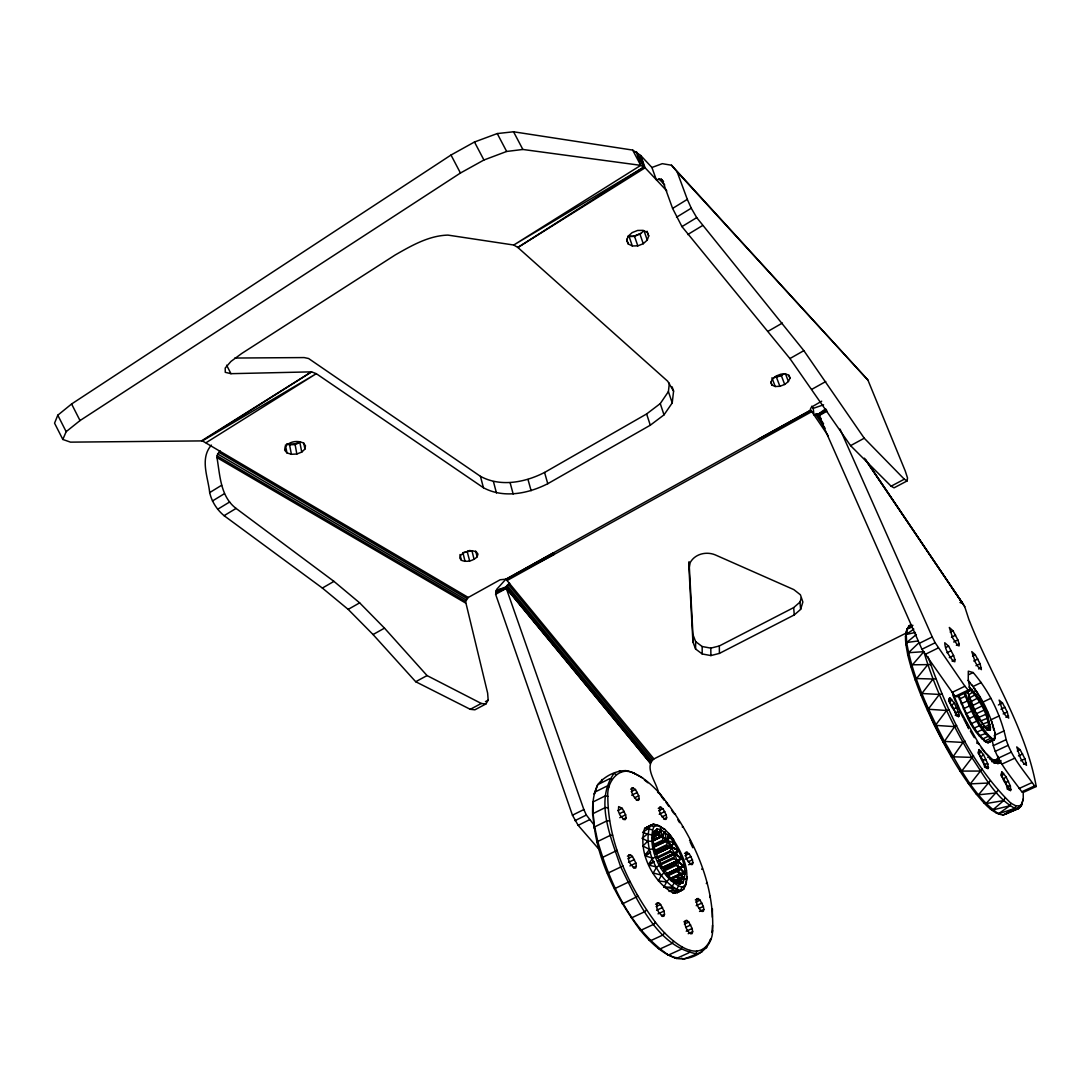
<?xml version="1.0" encoding="UTF-8"?>
<svg xmlns="http://www.w3.org/2000/svg" width="1091" height="1091" viewBox="0 0 1091 1091"><rect width="100%" height="100%" fill="white"/><g stroke="black" fill="none" stroke-linecap="round" stroke-linejoin="round"><path stroke-width="1.5" d="M592.672 815.291C592.263 804.885 593.122 794.153 597.732 784.661C604.182 776.451 615.283 770.751 625.729 770.614C639.244 773.342 649.922 782.983 659.087 792.734C690.48 831.11 714.591 880.096 712.628 930.637C712.437 948.884 693.29 961.157 676.502 958.443C661.296 953.493 649.786 941.615 639.817 929.627C612.883 893.011 591.104 848.225 593.177 801.885L605.273 795.885L607.81 796.335C607.946 842.211 628.648 886.056 655.459 922.372C666.246 936.542 698.035 968.481 710.664 939.051L710.05 941.192M695.608 649.009L692.921 642.013L688.994 568.752L690.194 562.615C694.912 553.901 706.204 551.228 715.055 554.801L793.812 589.604L800.385 594.772L802.867 602.014L800.617 609.392L794.262 614.929L719.433 653.4L710.896 655.568L702.195 653.959L695.608 649.009L695.622 641.59L692.949 634.621L689.048 561.62M692.921 642.013L692.949 634.621M811.731 406.207L813.204 408.361L813.954 414.921L816.9 413.966L818.836 415.698L921.936 649.268L955.102 696.372L957.012 696.808L970.049 690.535L968.249 678.929L968.303 671.17L973.145 672.547C989.619 691.53 1000.774 715.123 1006.161 739.63C1011.493 757.195 1024.258 771.201 1034.595 785.929L1036.232 786.502C1025.526 727.111 990.383 674.92 968.794 619.183L964.703 606.61L962.685 603.446L865.545 459.434M688.994 568.752L689.035 563.038M671.36 881.283C673.433 878.187 684.63 880.901 676.925 876.387L680.525 874.3L677.102 871.504L679.898 868.054L676.038 865.395L675.738 864.277L678.016 861.031L673.843 858.644L674.811 853.121L670.747 851.907L657.491 858.235M670.365 835.188C680.62 850.162 692.69 871.027 683.743 889.151L677.347 892.561L673.638 893.243C652.623 881.896 637.485 851.58 644.658 828.342L653.618 824.196L657.75 825.273L665.033 829.555L670.365 835.188L670.324 837.533C678.766 850.175 689.253 867.277 682.952 882.646L679.911 883.86L673.379 881.433M959.153 643.881L959.112 645.899L957.762 645.449L952.784 638.221L949.306 627.461L952.988 630.775L957.871 639.953L959.153 643.881L956.357 645.258M989.251 730.302L983.277 725.76L986.728 729.252L990.151 730.084C989.714 714.441 980.414 697.708 968.999 687.044M907.467 632.439L653.932 758.9L505.938 579.171L500.142 579.757L468.257 597.459L465.557 601.509L487.636 693.126L488.182 700.177L485.877 703.981L481.295 703.463L427.045 675.574L384.496 628.143L359.662 602.859L333.955 581.38L236.079 508.42C220.3 496.473 220.068 475.308 216.973 457.593L217.641 453.965L220.232 451.019M653.373 846.643L666.751 840.22L668.469 838.065L668.551 833.974L673.761 839.825M654.736 845.811L666.601 840.097L668.469 838.065L668.933 833.469M954.911 659.646L954.857 661.773L953.452 661.351C949.211 656.1 944.956 649.677 944.765 642.763L948.584 646.104L953.602 655.568L954.911 659.646L952.034 661.051M599.382 849.766L578.162 825.328L572.448 815.195L495.628 594.295L496.732 589.29L505.256 579.866M661.692 868.313L661.773 866.022C656.727 855.467 650.577 843.111 654.382 831.247L656.932 829.078L660.56 829.324L668.878 835.815L666.601 840.097L654.695 845.757M637.43 895.397L637.049 894.661M670.747 851.907L670.147 850.816C673.256 846.725 668.306 837.22 663.028 840.943L662.237 835.829L653.236 840.602M655.827 852.944L670.515 845.92L666.751 840.22L674.252 843.07L670.788 845.975L667.024 845.811L666.751 840.22L670.324 837.533L668.469 838.065M300.189 441.855L295.006 443.873L296.82 454.006L291.406 454.306L286.947 452.888L284.656 450.133L285.146 446.778C289.32 441.487 297.229 440.123 303.23 442.932L305.48 445.701L304.935 449.056L301.771 452.083L296.82 454.006M712.491 925.209L712.068 932.614L712.628 930.637M958.334 696.167C965.562 712.505 971.726 733.575 988.051 742.753L994.228 739.903L995.019 732.675C990.042 713.637 981.054 695.09 967.908 680.348M994.815 738.634L995.019 732.675M652.964 836.156L654.382 831.247L654.914 833.933L652.827 837.943M676.788 853.721L677.116 850.503M672.22 402.92L673.583 391.124L667.719 381.264L517.857 247.48L513.738 245.025L447.924 235.097C428.749 235.642 411.457 245.666 395.228 254.953L241.684 353.511L230.951 361.435L225.21 368.035L225.264 372.317L230.965 373.681L311.535 371.854L316.308 373.681L483.422 487.732C503.633 498.628 528.194 493.664 547.764 483.708L650.291 425.217L664.01 414.866L672.22 402.92L668.415 391.601L669.356 383.146M651.913 167.482L656.305 179.715L661.214 179.169L662.605 180.82L672.601 208.422L681.957 226.614L789.925 358.557L850.571 445.646L891.115 486.191L894.034 487.841L907.167 480.899L907.507 477.899L905.271 471.053L867.904 380.05L671.524 165.232L662.278 163.677L651.913 167.482L640.717 155.495L632.657 150.081L513.547 131.779L497.251 133.566L474.476 142.007L451.006 155.031L71.597 403.984L57.796 415.194L54.55 423.172L62.828 439.455L70.492 442.141L202.408 440.9L468.257 597.459M652.964 844.557L653.304 841.979M607.81 796.335C606.596 781.715 619.497 764.886 634.921 773.587M1023.194 791.916L1023.29 798.789L1021.258 806.017L1018.708 808.458L1002.997 815.072C991.269 812.959 983.714 802.567 976.322 794.18C959.944 773.178 946.743 749.899 934.851 726.115C923.832 703.177 913.712 679.611 907.726 654.791C906.198 645.381 902.898 633.816 909.376 625.511L911.653 624.938M905.503 636.899L907.153 628.798L912.922 625.334M686.525 882.21L684.753 885.701L681.889 887.188C661.61 879.605 646.117 847.025 653.85 826.678L656.85 825.587L660.669 826.583M684.753 885.701L683.743 889.151L680.648 890.774C659.182 883.478 641.59 846.439 650.359 825.369L653.85 826.678M993.846 761.668L997.665 759.05L998.197 756.363M668.619 877.178L675.902 882.605L673.924 881.637L679.911 883.86L677.17 881.555L672.997 880.71L682.952 882.646L679.761 878.964L684.739 879.101L680.484 874.45L671.497 878.705L680.525 874.3L685.148 873.577L679.666 868.559L678.697 872.705L685.148 873.577L679.898 868.054L666.451 874.409M592.699 803.835L593.177 801.885M653.932 758.9C643.363 767.396 657.641 783.883 658.555 793.362M654.382 831.247L652.923 836.77L654.805 834.124L654.382 831.247L652.8 836.456M703.845 909.444L703.354 911.299L701.977 911.476C698.349 908.626 695.499 903.348 696.808 898.725L698.199 898.575L700.081 900.143L703.34 906.416L703.845 909.444L699.522 911.449M692.649 931.659L692.117 933.61L690.685 933.828C686.88 930.937 683.989 925.427 685.393 920.654L686.839 920.463L688.789 922.045L692.144 928.509L692.649 931.659L688.216 933.691M601.427 781.797L602.055 779.479M692.894 862.736L692.39 864.481L691.026 864.563L687.289 860.117L685.925 856.776L685.966 852.139L689.212 853.667L692.403 859.817L692.894 862.736L688.666 864.74M707.323 945.42L706.641 947.697L703.627 949.075M687.098 876.959L685.666 885.36L683.334 886.997M470.071 550.41L463.62 552.823L460.579 555.374L459.788 558.115L461.425 560.31C466.716 562.533 473.194 560.897 477.135 556.819L477.967 554.078L476.358 551.882L472.744 550.805L468.066 551.146M664.501 914.272L663.901 916.222L662.387 916.413L658.337 911.749L656.905 908.148L657.041 902.993L658.569 902.83L660.601 904.48L664.024 911.067L664.501 914.272L661.501 915.663M800.617 609.392L799.989 602.096L801.34 597.691M1000.952 760.482L1000.283 762.677L997.979 763.591L992.046 761.123L997.979 763.591M909.376 625.511L906.403 631.28M993.996 760.441L998.66 758.572L997.706 761.641L1000.283 762.677L997.665 761.75L995.428 762.636M668.878 835.815L666.41 840.056L654.573 845.716L666.41 840.056L664.91 831.928L662.06 835.842L660.56 829.324L658.105 833.729L656.932 829.078L655.241 836.606L658.364 833.633L659.141 837.765M702.659 949.552L701.908 951.911L683.662 959.221L681.48 958.198M995.21 737.407L994.228 739.903L988.051 742.753L985.35 741.88M666.642 817.705L666.083 819.355L664.664 819.368L660.873 814.841L659.537 811.513L659.66 807.013L662.973 808.676L666.178 814.841L666.642 817.705L663.819 819.068M905.939 644.795L906.689 642.531L906.239 634.498L913.808 629.084M1023.29 798.789L1021.258 806.017L1006.311 813.818M994.937 736.561L995.333 735.402M1018.708 808.458L1014.875 808.404L1002.997 815.072L1018.708 808.458L1019.594 805.894L1022.09 803.508M681.889 887.188L680.648 890.774L673.638 893.243L678.847 890.474L673.024 892.997L676.57 890.079L678.125 886.533M594.172 828.369L593.149 813.559L605.341 807.545L607.892 807.776M994.651 738.648L993.205 740.339C977.809 729.647 971.058 709.6 963.967 692.812M648.709 235.942L647.208 232.383L643.158 230.365L637.621 230.446L632.112 232.615L628.116 236.283L626.711 240.443L628.266 243.975L632.33 245.952L637.812 245.857L643.267 243.716L647.263 240.088L648.709 235.942L647.058 231.224M636.326 866.186L635.671 868.054L634.089 868.15L629.984 863.39L628.566 859.803L628.811 854.812L630.393 854.744L632.466 856.449L635.889 863.049L636.326 866.186L633.339 867.618M956.371 715.832L958.539 716.623L959.262 715.614L958.621 712.355L954.257 702.972L949.797 697.776L948.625 701.077L953.97 708.659L955.839 714.66L955.28 715.437M655.214 833.933L656.932 829.078L657.955 833.879L654.914 833.933L656.932 829.078M985.773 767.75L987.955 768.569L987.873 764.041L983.482 754.59L979.132 749.599L977.972 752.885L983.223 760.318L984.682 767.341M1008.439 789.761L1010.58 790.58L1010.389 786.038L1006.066 776.778L1001.893 771.964L1000.761 775.183L1005.82 782.383L1007.375 789.352M712.423 908.844L712.328 917.176M696.794 951.243L695.922 953.67C656.523 945.911 636.817 899.12 620.67 866.8C611.301 838.27 594.404 801.108 613.878 773.574L616.21 774.405M916.358 634.444L906.689 642.531C912.703 677.538 928.359 710.023 944.424 741.403C959.644 767.109 973.581 795.98 998.442 813.791L1014.875 808.404L1015.83 805.826L1019.594 805.894M639.162 798.653L638.549 800.317L637.049 800.289L633.135 795.625L631.771 792.243L631.989 787.702L635.467 789.475L638.74 795.762L639.162 798.653L636.298 800.058M967.376 693.385L967.785 692.321L975.354 711.618L984.341 726.047M626.057 817.814L625.388 819.559L623.82 819.573L619.783 814.813L618.392 811.322L618.652 806.59L622.279 808.349L625.634 814.813L626.057 817.814L623.125 819.259M965.221 692.853C971.672 709.218 978.818 726.783 992.251 738.648L991.76 739.916L986.591 742.344C972.708 730.22 965.371 712.137 958.798 695.308M907.726 654.791L908.517 652.704L918.936 642.735M685.584 872.527L686.444 870.345M970.335 687.739L969.831 688.98C979.459 700.027 988.801 714.796 988.855 729.62L987.982 729.838M998.442 813.791L1009.83 805.772L1010.893 803.221C970.335 763.659 946.606 709.436 927.991 656.714M689.867 950.425L688.844 952.838L676.502 958.443L666.533 954.093M994.269 729.306L993.846 730.302L991.596 721.069M62.828 439.455L66.156 431.668L80.025 420.567L460.443 173.019L483.927 160.009L506.66 151.458L522.862 149.467L640.758 165.355L645.108 167.796L666.792 190.884M990.478 737.393L989.946 738.634L984.75 741.075L983.564 740.639M709.723 897.402L710.309 896.079M910.849 666.683L923.872 651.668C934.782 688.926 952.007 724.069 971.726 757.386C984.177 775.537 995.006 797.344 1014.875 808.404M968.576 695.431L968.917 698.704M989.687 741.034L989.087 742.316L986.769 742.289M990.342 809.017L992.755 809.931L1003.693 800.589L1004.866 798.107M788.398 381.509L789.979 378.195L789.011 375.413L785.738 373.927L781.033 374.131L776.178 375.986L772.469 378.972L770.928 382.3L771.937 385.055L775.21 386.514L779.888 386.296L784.702 384.468L788.398 381.509L785.629 374.24M597.172 842.688L597.759 841.475L594.69 826.869L606.951 820.855L609.501 820.855M971.999 689.239L966.858 692.608M682.025 947.029L680.866 949.402L668.456 955.061C630.666 929 610.374 884.269 597.759 841.475L610.101 835.461L612.596 835.188M988.378 735.348L987.778 736.534L982.596 738.975L981.464 738.607M992.674 726.279L993.124 725.406M1001.893 771.964L1002.043 776.437L1003.897 781.088L1010.58 790.58M509.661 583.29L506.129 586.603L506.306 588.404L583.849 809.536L586.344 815.032L593.872 824.687M664.187 872.691L661.473 875.146L658.405 880.914L666.628 881.992L668.947 879.032M1002.083 776.192L1003.638 773.314M676.57 890.079L669.015 891.429L674.279 888.647L663.805 887.215L666.628 881.992M979.377 753.963L980.973 751.031M950.084 702.249L951.707 699.331M983.741 802.771L986.032 803.562L997.924 790.593M673.706 883.751L671.783 887.092L663.805 887.215M659.769 865.19L656.687 867.018L653.236 872.991L661.473 875.146M673.515 941.11L672.179 943.401L659.714 949.102L657.955 948.243M915.254 680.143L927.841 664.61L930.418 664.651M973.922 691.462L968.713 694.735M653.673 840.397L662.469 836.006L664.91 831.928M706.3 883.574L706.941 882.496M979.132 749.599L979.159 754.058L981.041 758.777L983.591 763.591L987.955 768.569M986.019 732.552L985.35 733.657L979.091 735.811M969.79 699.072L970.813 703.722L971.358 703.081M959.33 699.099L966.231 695.785M211.422 445.087C199.53 458.602 208.095 477.162 209.677 492.6C211.763 501.683 216.945 509.742 224.091 515.675L322.363 588.049L348.165 609.378L373.054 634.539L415.698 681.725L470.276 709.314L474.885 709.805L485.877 703.981M656.005 857.062L652.636 858.222L648.695 864.072L654.136 861.481L649.309 865.258L656.687 867.018M677.579 881.596L679.911 883.86L673.147 880.819L679.911 883.86L675.506 879.578L672.52 880.982M976.322 794.18L978.491 794.807L990.233 780.829M234.797 358.039L304.157 357.575L308.603 358.516L480.449 476.331C500.551 487.309 525.085 482.427 544.573 472.458L646.622 413.953L660.26 403.588L668.415 391.601M942.897 741.812L944.424 741.403L954.57 726.647L956.698 725.515M678.807 861.14L680.416 858.835M934.851 726.115L946.593 710.486L948.87 709.655M951.325 756.895L953.016 756.786L963.026 742.439L965.003 741.007M664.569 932.819L663.055 934.96L650.55 940.715L648.954 940.019M927.418 710.296L939.351 694.449L941.751 693.917M601.632 857.853L617.138 850.366M959.875 770.914L961.73 771.092L973.527 755.681M983.468 729.088L976.527 732.361M976.036 694.34L967.717 698.949M920.831 694.831L933.037 679.011L935.546 678.779M949.797 697.776L949.047 698.745L949.661 701.977L951.502 706.627L958.539 716.623M968.29 783.461L970.308 783.883L982.009 769.06M673.638 893.243L682.502 889.806L677.347 892.561L679.011 890.488M653.195 848.893L649.595 849.384L645.149 854.853L650.604 852.33L645.572 855.93L652.636 858.222M961.185 703.859L968.099 700.545M655.459 922.372L653.768 924.309L641.235 930.118L639.817 929.627M701.704 869.282L702.427 868.45M980.768 725.038L973.827 728.324M978.259 697.735L969.858 702.209M679.038 868.995L681.33 866.69M651.504 841.284L647.781 841.147L642.872 846.043L649.595 849.384M654.723 854.035L671.074 846.221L674.252 843.07L671.156 846.425L656.4 853.626L671.183 846.671L678.452 850.625L675.002 853.53L658.732 861.426L675.002 853.53L681.848 858.685L663.164 868.191M1003.938 778.838L1006.066 776.778M981.286 756.69L983.482 754.59M994.133 762.814L998.66 758.572M952.034 705.031L954.257 702.972M670.447 879.714L671.251 878.978L659.728 864.113M646.472 910.058L644.604 911.762L632.071 917.626L630.816 917.367M695.622 641.59L702.168 646.527L710.814 648.122L719.31 645.967L793.675 607.605L799.989 602.096M978.027 720.524L971.085 723.81M963.353 708.85L970.281 705.536M783.843 373.777L781.401 375.754L773.492 377.718M651.054 834.751L647.318 834.097L642.013 838.324L647.781 841.147M987.6 711.55L987 712.028L988.651 715.778M607.414 873.386L622.988 865.927M677.347 892.561L681.152 889.656M980.523 701.554L972.026 705.863L970.581 703.422M820.896 418.549L818.032 414.348L825.71 408.784M826.596 410.134L818.836 415.698L827.005 411.184M637.88 896.243L622.415 903.907M670.297 879.619L671.251 878.978L668.674 877.246L671.251 878.978L670.092 879.482M959.207 711.959L960.503 711.127L952.279 691.912M651.873 829.787L648.204 828.737L642.64 832.283L647.318 834.097M644.072 166.978L517.857 247.48L645.108 167.796L640.717 155.495L644.072 166.978L513.738 245.025L640.758 165.355L636.326 151.949L644.072 166.978L636.762 152.181M975.327 715.682L968.385 718.983M201.576 440.832L311.535 371.854L202.408 440.9L316.308 373.681L206.104 442.687M209.677 492.6L221.637 485.25M672.601 208.422L687.316 199.38L677.129 171.805L671.524 165.232M212.431 501.001L224.419 493.678M676.515 217.218L691.271 208.19L687.316 199.38M217.614 509.306L229.615 501.996M681.957 226.614L696.713 217.627L803.862 350.647L864.249 438.214L904.303 479.194L907.167 480.899M224.091 515.675L236.079 508.42M687.712 234.565L702.454 225.619M322.363 588.049L333.955 581.38M768.309 331.159L782.397 323.045M348.165 609.378L359.662 602.859M789.925 358.557L803.862 350.647M818.032 414.348L826.323 409.684M373.054 634.539L384.496 628.143M811.922 389.269L825.751 381.55M821.687 401.202L811.404 407.148L810.272 409.425L828.355 436.032M505.938 579.171L810.572 410.202M507.288 580.412L811.731 411.662L758.259 439.209L810.708 410.352M495.628 594.295L506.306 588.404L650.372 763.223L506.088 587.667L496.05 590.572L505.951 586.917L650.672 762.104L506.088 587.667L495.696 592.508L506.306 588.404M415.698 681.725L427.045 675.574M850.571 445.646L864.249 438.214M650.359 825.369L646.718 827.333L653.195 824.346L644.658 828.342L648.204 828.737M629.971 881.378L614.356 888.797M470.276 709.314L481.295 703.463M891.115 486.191L904.303 479.194M485.44 701.636L488.182 700.177M982.718 705.632L974.14 709.777L972.736 707.173M965.78 713.937L972.708 710.636M986.4 710.759L984.573 706.954L985.241 706.613M656.318 853.517L671.156 846.425L678.452 850.625L674.183 852.821L671.142 846.93L656.387 853.858M572.448 815.195L583.849 809.536M919.058 643.472L932.246 636.939L840.029 429.09M630.639 789.175L633.489 787.757M950.206 632.153L952.988 630.775M631.198 791.589L635.467 789.475M574.93 820.677L586.344 815.032M921.936 649.268L935.151 642.749L964.935 686.225L968.167 690.071L970.049 690.535M951.447 637.226L955.621 635.167M631.689 795.216L637.389 792.407M578.162 825.328L589.576 819.709M925.127 654.423L938.328 647.918M634.457 797.862L638.74 795.762M953.698 642.013L957.871 639.953M945.706 647.522L948.584 646.104M617.901 810.504L622.279 808.349M946.988 652.732L951.284 650.618M619.865 813.504L624.257 811.349M619.783 817.677L625.634 814.813M949.306 657.668L953.602 655.568M653.604 840.343L662.469 836.006L666.41 840.056L662.537 836.442L652.241 841.393M653.564 846.889L666.846 840.397L653.495 846.807M658.268 808.39L661.078 807.026M972.545 656.073L975.286 654.75L980.059 663.723L981.382 669.642L977.877 666.56L975.299 662.251L971.781 651.613L975.286 654.75M658.773 810.736L662.973 808.676M973.745 661.01L977.836 659.019M659.237 814.268L664.842 811.54M661.964 816.886L666.178 814.841M975.954 665.715L980.059 663.723M978.613 668.947L981.355 667.61M968.931 674.593L973.145 672.547M670.788 845.975L654.505 853.735L671.074 846.221M655.541 835.283L658.5 833.851M951.829 692.553L964.935 686.225M652.282 838.038L655.746 836.592M652.623 840.261L658.528 837.424M653.059 840.179L662.373 835.883M653.55 840.302L662.469 836.006M972.995 686.539L981.382 682.489M955.102 696.372L968.167 690.071M627.407 856.176L630.393 854.744M653.509 844.529L662.36 840.275M652.718 845.893L663.028 840.943M653.304 840.111L662.237 835.829M654.464 845.73L666.206 840.084L662.537 836.442M627.98 858.603L632.466 856.449M666.887 840.629L653.591 847.011L666.874 840.875L670.515 845.92M653.659 847.216L666.874 840.875M628.498 862.354L634.471 859.49M654.573 850.53L666.356 844.898M655.241 851.457L667.024 845.811M629.916 865.913L635.889 863.049M656.455 853.953L671.142 846.93L678.452 850.625M656.891 857.144L670.147 850.816M982.473 702.304L990.86 698.295M658.228 860.581L674.388 852.889M658.35 860.717L674.811 853.121L658.473 860.908M658.582 861.099L674.934 853.312M666.478 874.655L679.898 868.231L685.148 873.577L680.484 874.136L670.01 878.991L680.361 873.973L685.148 873.577L679.816 868.422M660.11 863.799L673.379 857.485M684.521 853.407L687.344 852.071M660.573 864.958L673.843 858.644M998.388 704.977L1002.506 703.013L1007.279 711.987L1008.711 718.123L1005.343 715.26L1002.793 710.991L999.124 700.108L1002.506 703.013M684.984 855.685L689.212 853.667M661.282 868L681.848 858.685L674.988 853.776L658.719 861.522L674.92 854.008L681.848 858.685L676.747 859.981L674.92 854.008M661.391 868.177L677.688 860.444L661.364 868.054M662.987 867.686L677.866 860.622L662.96 867.563M663.069 867.89L677.975 860.826M663.123 868.095L678.016 861.031L684.152 866.568L679.898 868.054M663.096 868.368L677.852 861.454L678.302 866.8L684.152 866.568L677.852 861.454L663.123 868.436L677.961 861.263L684.152 866.568L679.475 867.522L666.192 873.809M1000.924 709.205L1005.043 707.254M685.421 859.176L691.053 856.503M663.928 869.882L675.738 864.277M664.214 870.986L676.038 865.395M980.891 720.851L988.201 717.933M688.176 861.822L692.403 859.817M990.723 719.896L999.151 715.914M1003.161 713.937L1007.279 711.987M982.064 724.329L989.428 721.546M666.301 874L679.679 867.672L666.287 873.877M666.465 874.587L679.898 868.231M666.628 875.446L677.006 870.55M668.21 875.705L677.102 871.504M982.841 727.329L990.26 724.683M1005.875 717.264L1008.616 715.969M669.819 878.705L680.184 873.823L685.148 873.577M670.01 879.087L680.484 874.136M986.25 730.07L989.319 728.624L990.642 729.033M671.292 878.855L680.361 874.573L684.739 879.101L679.761 878.855M670.979 879.196L676.925 876.387M676.57 879.973L679.543 878.582L684.739 879.101L680.525 874.3M679.679 878.719L676.693 880.123L679.679 878.719L684.739 879.101L680.184 874.655L677.92 877.219L684.739 879.101M667.842 874.123L679.666 868.559M994.228 735.511L1004.143 730.847M1036.232 786.502L1023.453 792.325L1021.776 791.766C1011.398 777.133 998.51 763.209 993.315 745.644L1006.161 739.63M655.568 904.234L658.569 902.83M656.1 906.58L660.601 904.48M995.183 751.372L1008.057 745.358M656.605 910.289L662.592 907.494M658.023 913.863L664.024 911.067M998.347 758.136L1011.248 752.135M991.91 761.777L997.665 759.05M695.322 899.911L698.199 898.575M1017.289 750.99L1020.085 749.681L1024.954 758.845L1026.508 765.323L1023.153 762.609L1020.562 758.286L1016.73 746.926L1020.085 749.681M695.758 902.148L700.081 900.143M669.929 878.8L680.361 873.973M1018.462 755.927L1022.662 753.976M696.208 905.68L701.949 903.007M1001.947 764.109L1014.848 758.136M699.017 908.408L703.34 906.416M1020.753 760.795L1024.954 758.845M1023.549 764.286L1026.372 762.991M683.893 921.827L686.839 920.463M684.371 924.091L688.789 922.045M686.307 927.023L690.726 924.991M686.239 931.209L692.144 928.509M1019.049 788.52L1031.881 782.656M1021.776 791.766L1034.595 785.929M994.174 763.345L997.665 761.75L994.869 762.991M649.35 826.119L653.618 824.196L656.85 825.587M813.204 408.361L823.582 404.816M974.645 711.905L975.354 711.618M627.952 236.324L633.707 236.229L640.853 233.419L634.567 236.406L629.098 236.502L632.33 245.952M689.512 840.615L690.453 840.275M1005.82 782.383L1008.534 781.429M983.223 760.318L986.005 759.35M984.791 709.832L976.118 713.8L977.877 717.783L986.632 713.978M907.153 628.798L912.021 627.216M953.97 708.659L956.78 707.732M982.718 701.745L981.982 701.949L979.963 698.349M669.874 879.346L671.251 878.978M992.755 809.931L1009.83 805.772M906.239 634.498L915.404 632.439M986.032 803.562L1003.693 800.589M977.604 715.805L976.8 715.928L979.022 719.665L982.2 723.156M906.689 642.531L918.008 640.962M682.216 826.937L683.28 826.828M978.491 794.807L996.615 792.939M980.1 697.067L977.25 693.767M908.517 652.704L923.872 651.668M287.901 444.242L295.006 443.873M286.592 443.873L289.565 444.828L294.965 444.542L299.889 442.632L301.771 452.083M996.424 760.468L991.951 759.322L986.128 753.854M970.308 783.883L988.773 783.011M622.238 903.621L623.316 903.593M911.721 664.814L927.841 664.61M961.73 771.092L980.4 771.051M916.208 678.534L933.037 679.011M953.016 756.786L971.726 757.386M979.022 719.665L979.923 719.705M1007.238 785.902L1010.389 786.038M984.641 763.891L987.873 764.041M977.454 692.676L974.768 689.921M921.895 693.494L939.351 694.449M955.361 712.178L958.621 712.355M944.424 741.403L963.026 742.439M928.632 709.273L946.593 710.486M936.214 725.406L954.57 726.647M674.347 814.118L675.534 814.227M674.443 957.421L677.252 957.734M674.143 881.733L679.911 883.86L677.388 881.596M976.772 743.189L978.695 743.476L984.628 751.754L994.501 762.036L989.782 759.118M973.881 688.571L974.836 688.721M633.707 236.229L634.567 236.406L637.812 245.857M677.729 881.514L682.952 882.646L679.693 879.06M677.688 881.433L682.952 882.646L679.529 879.114M667.406 802.771L666.069 802.458L668.824 806.344M971.304 685.039L972.34 685.284M677.579 881.337L682.952 882.646L679.325 879.141L676.011 879.987L682.952 882.646M609.228 786.816L606.732 786.202L594.731 792.175L594.227 794.289L597.732 784.661L609.651 778.701L612.065 779.465M990.669 727.206L985.132 727.874M955.839 714.66L959.262 715.614M985.173 766.455L988.596 767.423M1007.811 788.452L1011.152 789.393M995.947 812.809L1000.433 814.077M992.251 738.648L993.656 739.057M968.903 682.134L970.008 682.461M657.6 792.243L659.087 792.734L664.324 800.03M987.669 757.249L989.973 758.027M988.855 729.62L990.151 730.084M959.957 602.477L962.685 603.446L867.768 463.007M986.728 729.252L987.941 729.688M674.47 881.773L679.911 883.86M619.306 770.86L621.515 771.746M665.033 829.555L657.75 825.273M642.626 777.924L632.971 772.755M625.729 770.614L627.816 771.487M675.902 882.605L671.811 880.437L675.902 882.605L674.347 881.801M1010.893 803.221L1015.83 805.826M217 455.833L465.557 601.509M216.973 457.593L465.639 603.05M217.641 453.965L466.034 599.9M218.773 452.274L466.989 598.482M644.386 779.997L647.931 782.806M661.214 179.169L663.546 181.665M658.909 178.774L664.733 184.979M677.129 171.805L867.904 380.05M507.029 585.39L651.463 760.877M506.129 586.603L650.672 762.104M508.256 584.231L652.595 759.759M661.855 797.153L663.955 799.812M981.245 747.88L985.228 752.899M671.592 810.231L673.42 812.822M976.99 741.825L978.695 744.253M952.77 588.963L962.685 603.446M817.868 414.198L820.746 418.494M816.9 413.966L823.569 423.772M815.523 414.225L825.055 428.218M864.358 458.152L964.703 606.61M974.345 737.68L970.376 731.134M945.842 746.38L952.116 756.254M978.695 743.476L960.503 711.127M659.087 792.734L661.16 796.048M677.852 819.818L679.598 822.669M691.271 208.19L696.713 217.627M945.065 745.003L933.828 723.81L925.113 702.918M963.858 719.337L968.167 727.342M632.657 150.081L640.758 165.355M967.758 715.669L969.599 719.146M513.547 131.779L522.862 149.467M497.251 133.566L506.66 151.458M474.476 142.007L483.927 160.009M451.006 155.031L460.443 173.019M982.623 703.204L984.573 706.954M226.601 365.199L230.965 373.681M71.597 403.984L80.025 420.567M57.796 415.194L66.156 431.668M932.246 636.939L935.151 642.749M959.78 711.114L963.176 717.96M974.14 709.777L975.463 712.45M690.167 842.047L692.785 847.734M956.071 702.945L959.166 709.75M952.825 695.049L955.525 701.622M467.18 551.5L469.675 561.006M788.861 375.29L789.979 378.195M784.702 384.468L781.401 375.754L781.824 374.704L775.51 377.104L776.587 377.581L779.888 386.296M771.937 377.786L775.21 386.514M770.846 382.136L771.937 385.055M966.326 722.637L968.576 728.733M647.263 240.088L643.976 230.651L640.008 234.265L643.267 243.716M626.657 239.243L628.266 243.975M672.138 386.855L673.583 391.124M660.26 403.588L664.01 414.866M646.622 413.953L650.291 425.217M544.573 472.458L547.764 483.708M528.003 479.495L531.126 490.745M510.111 482.699L513.165 493.991M493.446 481.608L496.446 492.955M480.449 476.331L483.422 487.732M475.676 551.037L477.135 556.819M474.094 559.342L471.926 550.682L462.898 552.673L465.052 561.36M459.993 554.514L461.425 560.31M992.033 739.78L993.315 745.644M303.68 442.741L304.935 449.056M289.565 444.828L291.406 454.306M285.419 444.978L286.947 452.888M793.675 607.605L794.262 614.929M680.716 877.205L680.934 882.81M719.31 645.967L719.433 653.4M710.814 648.122L710.896 655.568M702.168 646.527L702.195 653.959M660.56 829.324L658.514 834.233L661.882 835.938L660.56 829.324M552.851 553.151L506.129 579.294L554.16 554.419L552.851 553.151M658.514 834.042L655.568 835.461L658.514 834.042M679.829 867.863L666.396 874.205L679.829 867.863"/></g></svg>
